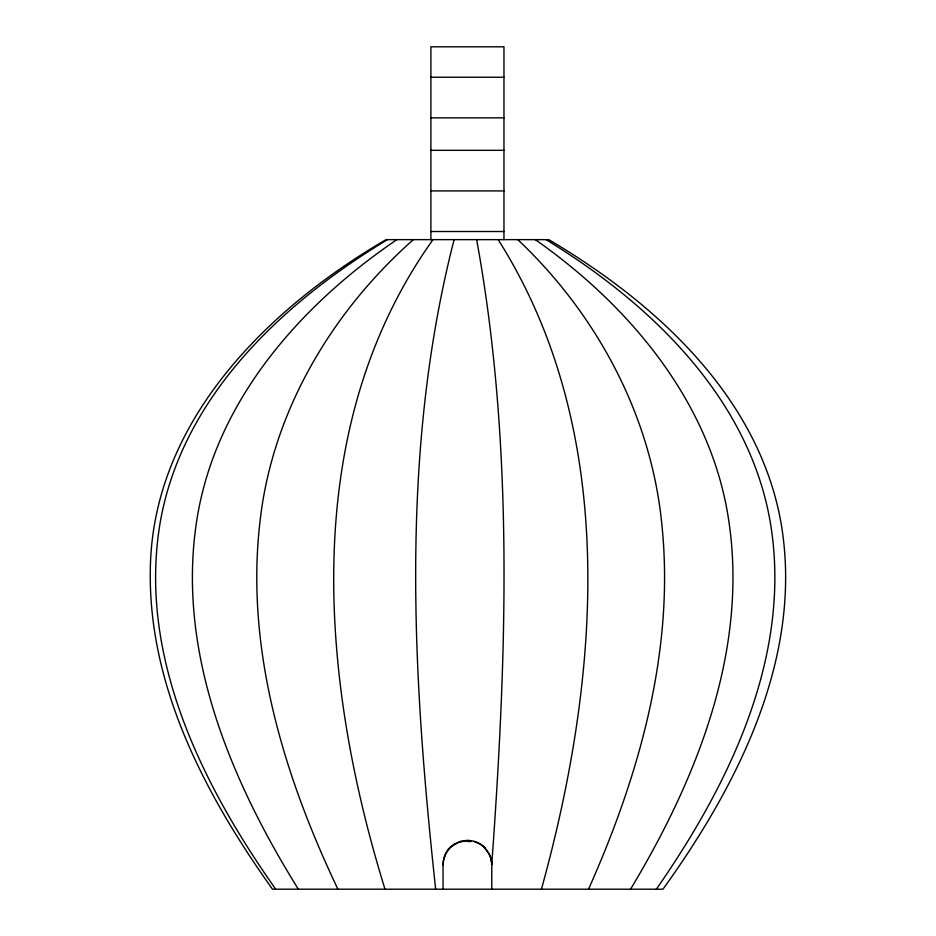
<?xml version="1.0" encoding="UTF-8"?>
<svg xmlns="http://www.w3.org/2000/svg" width="936" height="936" viewBox="0 0 936 936"><rect width="100%" height="100%" fill="white"/><g stroke="black" fill="none" stroke-linecap="round" stroke-linejoin="round"><path stroke-width="1.4" d="M430.888 239.639L430.888 46.8L503.966 46.8L503.966 239.639M491.786 889.2L491.774 864.384C506.727 656.581 514.262 445.583 476.646 239.639M454.1 239.639C399.707 451.597 412.273 673.78 435.673 889.2M541.441 889.2C599.812 677.992 620.533 433.075 498.174 239.639M444.752 855.937L447.841 850.356L452.182 845.851M588.522 889.2C639.346 775.172 675.055 649.689 661.775 523.821C651.117 415.303 596.583 314.051 517.784 239.639M630.56 889.2C695.963 780.355 747.548 653.106 729.214 523.821C712.939 404.972 630.864 306.634 535.298 239.639M432.982 239.639C298.186 428.512 319.89 678.811 385 889.2M656.323 889.2C729.647 783.76 792.055 655.715 770.55 523.821C749.631 398.046 650.415 303.358 546.039 239.639M413.361 239.639C331.028 312.437 271.335 413.466 259.752 523.821C245.524 650.274 284.111 776.12 337.908 889.2M451.187 846.682L459.658 841.756M396.876 239.639C299.321 305.838 213.478 403.486 196.267 523.821C177.243 653.644 231.133 781.092 298.327 889.2M387.445 239.639C282.251 303.089 181.385 397.355 159.962 523.821C138.142 655.996 201.638 784.087 275.699 889.2M454.522 844.178L455.422 843.64M455.902 843.383L460.921 841.359M430.888 77.243L503.966 77.243M430.888 117.842L503.966 117.842M430.888 150.322L503.966 150.322M430.888 190.921L503.966 190.921M430.888 231.52L503.966 231.52M467.977 840.493L471.393 840.809M460.91 841.324A20.674 17.363 0.1 0 1 473.944 841.335L474.271 841.464A94.384 46.917 -67.2 0 1 485.129 847.735M473.932 841.359L479.712 843.804L484.544 847.513M485 847.981L489.329 854.182A43.688 21.891 -66.4 0 1 491.33 859.856M491.283 859.915L491.774 864.384M443.067 864.841L443.067 889.2M467.754 841.37A16.848 2.106 3.9 0 1 470.059 841.721M460.091 842.084A10.331 3.522 -9.2 0 1 467.45 841.031M451.901 845.816A23.587 9.816 -11.2 0 1 454.229 844.108M443.032 864.805A34.363 15.608 67.2 0 1 444.892 856.147M443.278 864.841A31.075 26.863 9.6 0 1 450.906 846.46M484.286 847.712A31.192 26.664 -2.5 0 1 491.716 864.841M150.415 565.051C146.741 684.239 205.136 794.746 272.481 889.2L662.969 889.2C738.188 784.614 803.521 656.452 781.186 523.821C758.92 396.232 655.329 302.667 548.8 239.639L386.077 239.639C268.117 308.26 154.475 420.135 150.415 565.051"/></g></svg>
